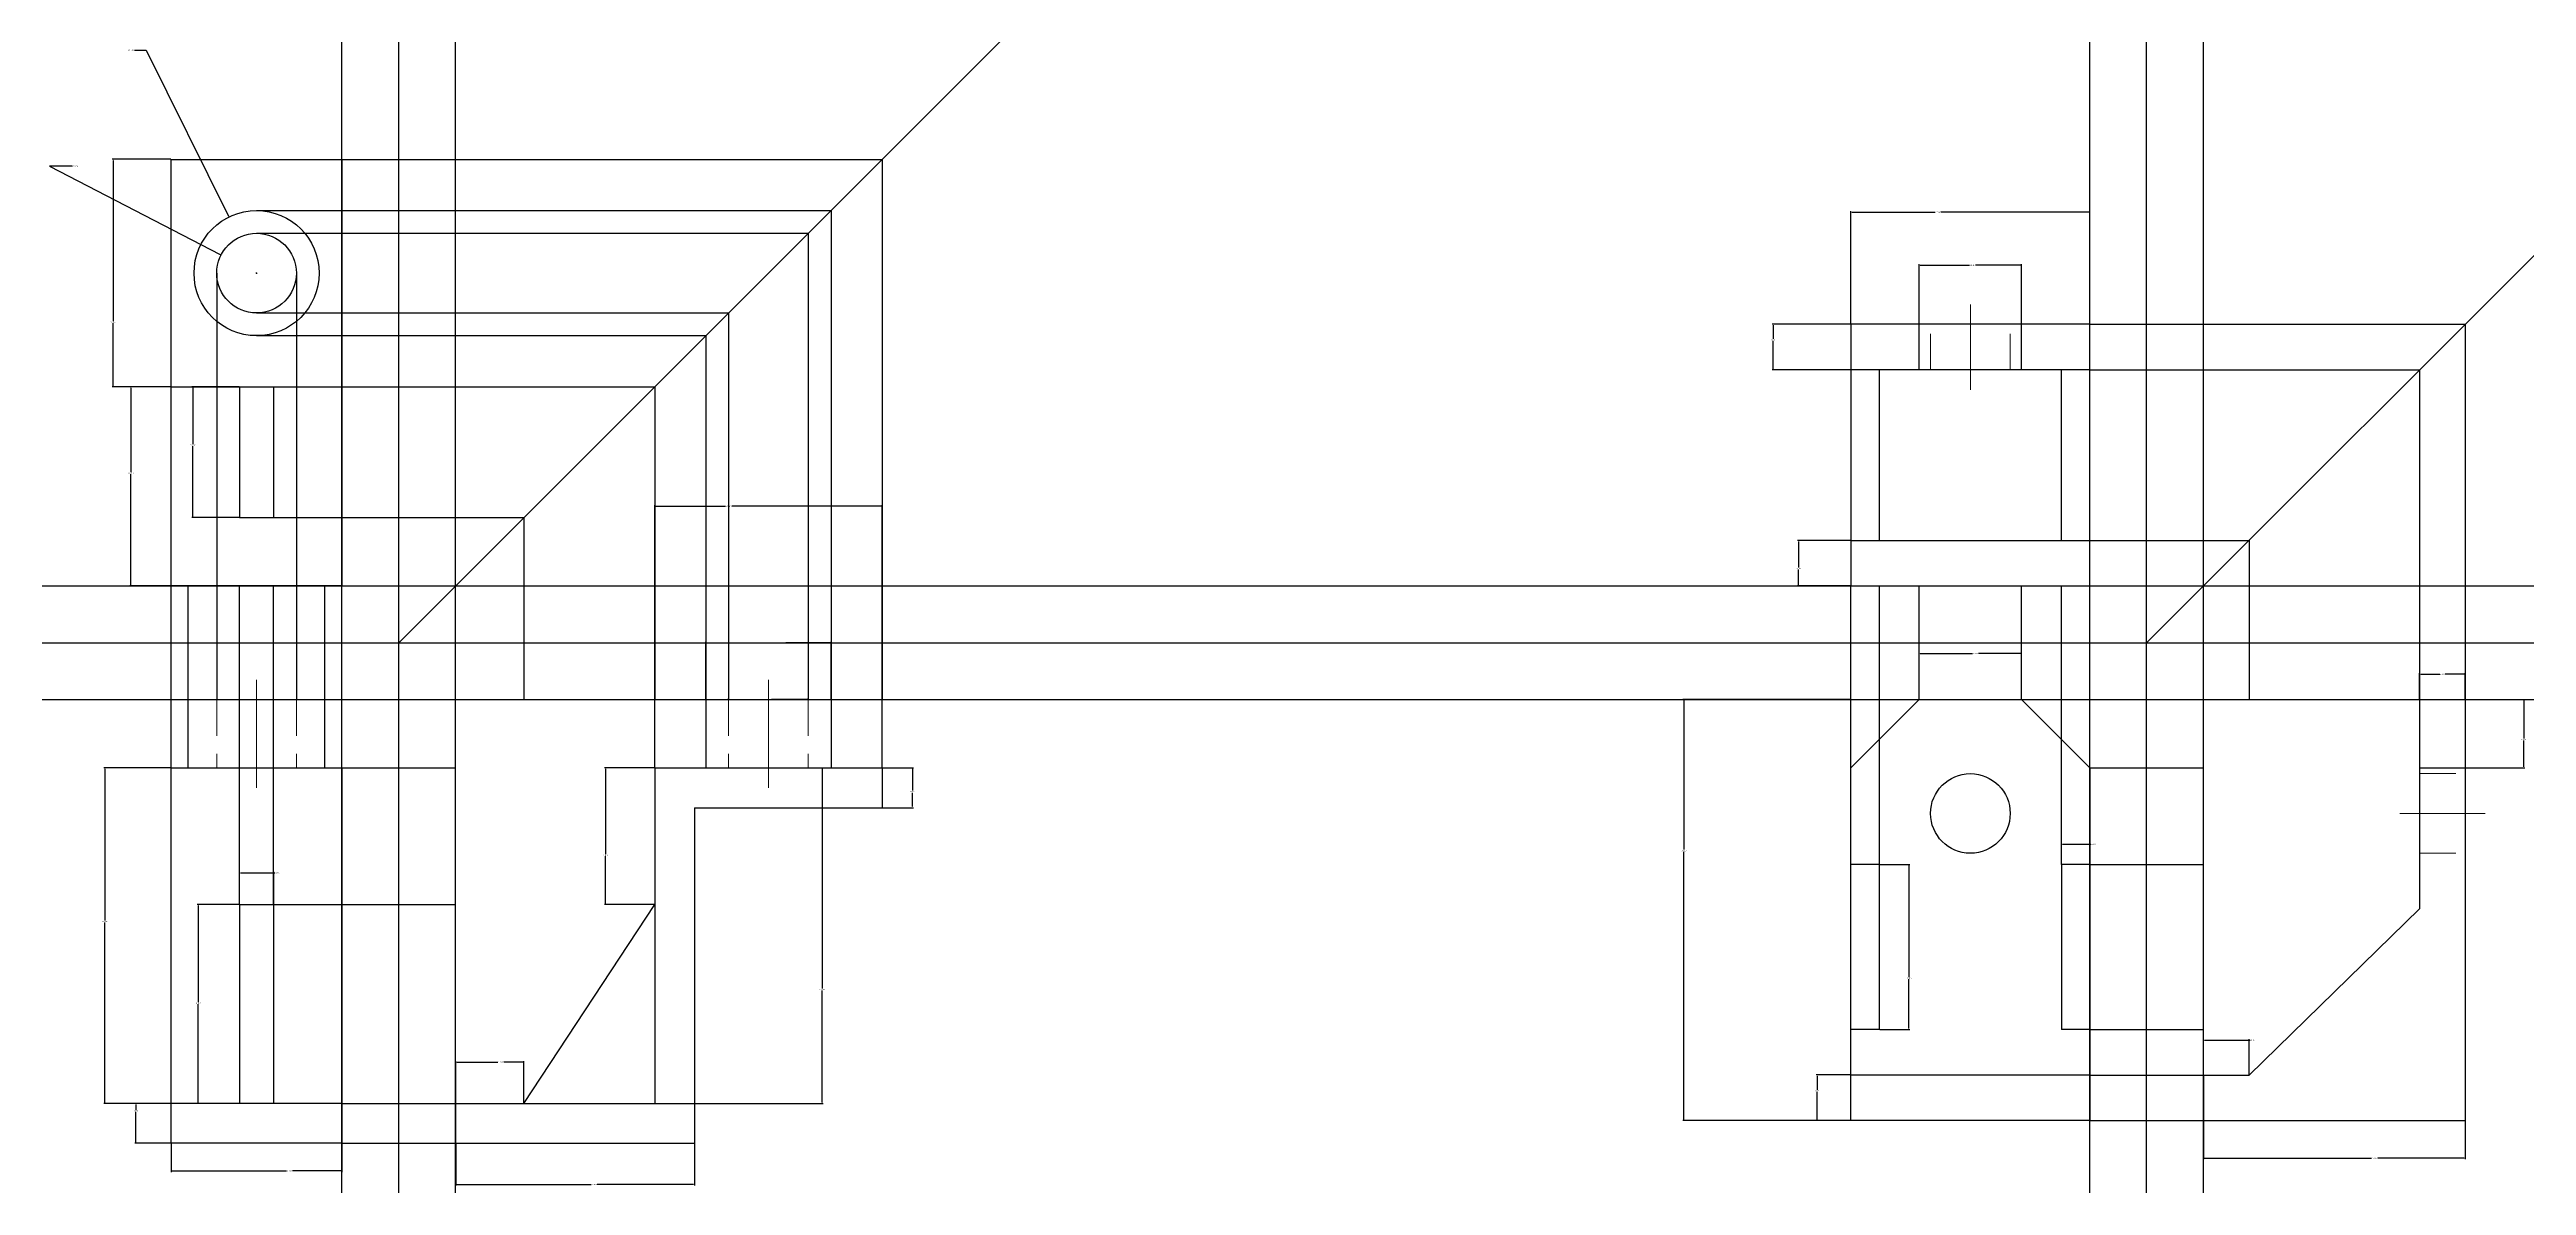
# Model space of a CAD drawing. Header units: millimetres. Extents: x 1469 to 7799, y 1414 to 1806.
# Drawn here: x 5520.9 to 5956.4, y 1514.6 to 1714.4 of the extents above; entities that cross this region are included whole.
import ezdxf

# ---------------------------------------------------------------- set-up
doc = ezdxf.new("R2010")
doc.units = ezdxf.units.MM
doc.linetypes.add('CENTER2', pattern=[28.575, 19.05, -3.175, 3.175, -3.175])
doc.linetypes.add('HIDDEN', pattern=[9.525, 6.35, -3.175])
doc.layers.add('dimension', color=210, linetype='Continuous', lineweight=15)
doc.layers.add('hidden line', color=40, linetype='HIDDEN', lineweight=20)
doc.layers.add('drawing', color=7, linetype='Continuous')
doc.layers.add('porjection line', color=130, linetype='Continuous', transparency=0.8)
doc.layers.add('ref line', color=10, linetype='Continuous', transparency=0.8)
doc.styles.get("Standard").update_dxf_attribs({"font": 'arial.ttf'})
doc.dimstyles.get("Standard").update_dxf_attribs({"dimtxt": 0.18, "dimasz": 0.18, "dimexe": 0.18, "dimexo": 0.0625, "dimgap": 0.09, "dimtad": 0, "dimtih": 1, "dimtoh": 1, "dimdec": 4, "dimzin": 0, "dimdsep": 46, "dimtxsty": 'Standard', "dimcen": 0.09, "dimadec": 0, "dimazin": 0, "dimtfac": 1, "dimtdec": 4, "dimtofl": 0, "dimtmove": 0, "dimatfit": 3, "dimfxl": 1, "dimtolj": 1, "dimtzin": 0, "dimarcsym": 0})

# ---------------------------------------------------------------- blocks, each defined once
blk = doc.blocks.new('*U202')
at = {"layer": 'hidden line', "color": 0, "linetype": 'CENTER2', "transparency": 16777216}
blk.add_line((0, 9.5), (0, -9.5), dxfattribs=at)
blk = doc.blocks.new('*U203')
at = {"layer": 'hidden line', "color": 0, "linetype": 'CENTER2', "transparency": 16777216}
blk.add_line((0, 9.5), (0, -9.5), dxfattribs=at)
blk = doc.blocks.new('*D315')
at = {"layer": 'Defpoints', "color": 0, "transparency": 16777216}
for p in [(5552.45, 1684.9), (5557.34, 1675.05)]:
    blk.add_point(p, dxfattribs=at)
at = {"layer": 'dimension', "color": 0, "lineweight": -2, "transparency": 16777216}
for p, q in [((5535.85, 1714.24), (5537.93, 1714.24)), ((5537.93, 1714.24), (5552.37, 1685.06)), ((5557.25, 1675.05), (5557.43, 1675.05)), ((5557.34, 1674.96), (5557.34, 1675.14))]:
    blk.add_line(p, q, dxfattribs=at)
at = {"layer": 'dimension', "color": 0, "transparency": 16777216}
blk.add_solid([(5552.4, 1685.08), (5552.35, 1685.05), (5552.45, 1684.9)], dxfattribs=at)
at = {"layer": 'dimension', "color": 0, "transparency": 16777216, "insert": (5535.23, 1714.24), "char_height": 0.18, "attachment_point": 5}
blk.add_mtext('\\A1;R11.0000', dxfattribs=at)
blk = doc.blocks.new('*D316')
at = {"layer": 'Defpoints', "color": 0, "transparency": 16777216}
for p in [(5551.11, 1678.25), (5557.34, 1675.05)]:
    blk.add_point(p, dxfattribs=at)
at = {"layer": 'dimension', "color": 0, "lineweight": -2, "transparency": 16777216}
for p, q in [((5524.93, 1693.82), (5520.93, 1693.82)), ((5520.93, 1693.82), (5550.95, 1678.34)), ((5557.25, 1675.05), (5557.43, 1675.05)), ((5557.34, 1674.96), (5557.34, 1675.14))]:
    blk.add_line(p, q, dxfattribs=at)
at = {"layer": 'dimension', "color": 0, "transparency": 16777216}
blk.add_solid([(5550.97, 1678.36), (5550.94, 1678.31), (5551.11, 1678.25)], dxfattribs=at)
at = {"layer": 'dimension', "color": 0, "transparency": 16777216, "insert": (5525.48, 1693.82), "char_height": 0.18, "attachment_point": 5}
blk.add_mtext('\\A1;R7.0000', dxfattribs=at)
blk = doc.blocks.new('*D317')
at = {"layer": 'Defpoints', "color": 0, "transparency": 16777216}
for p in [(5667.34, 1634.05), (5627.34, 1588.05), (5667.34, 1588.05)]:
    blk.add_point(p, dxfattribs=at)
at = {"layer": 'dimension', "color": 0, "lineweight": -2, "transparency": 16777216}
for p, q in [((5627.34, 1588.11), (5627.34, 1634.23)), ((5627.52, 1634.05), (5639.8, 1634.05)), ((5667.16, 1634.05), (5640.87, 1634.05)), ((5667.34, 1588.11), (5667.34, 1634.23))]:
    blk.add_line(p, q, dxfattribs=at)
at = {"layer": 'dimension', "color": 0, "transparency": 16777216}
for points in [[(5627.52, 1634.08), (5627.52, 1634.02), (5627.34, 1634.05)], [(5667.16, 1634.08), (5667.16, 1634.02), (5667.34, 1634.05)]]:
    blk.add_solid(points, dxfattribs=at)
at = {"layer": 'dimension', "color": 0, "transparency": 16777216, "insert": (5640.34, 1634.05), "char_height": 0.18, "attachment_point": 5}
blk.add_mtext('\\A1;40.0000', dxfattribs=at)
blk = doc.blocks.new('*D318')
at = {"layer": 'Defpoints', "color": 0, "transparency": 16777216}
for p in [(5658.34, 1610.05), (5636.34, 1600.05), (5658.34, 1600.05)]:
    blk.add_point(p, dxfattribs=at)
at = {"layer": 'dimension', "color": 0, "lineweight": -2, "transparency": 16777216}
for p, q in [((5636.34, 1600.11), (5636.34, 1610.23)), ((5636.52, 1610.05), (5649.33, 1610.05)), ((5658.16, 1610.05), (5650.4, 1610.05)), ((5658.34, 1600.11), (5658.34, 1610.23))]:
    blk.add_line(p, q, dxfattribs=at)
at = {"layer": 'dimension', "color": 0, "transparency": 16777216}
for points in [[(5636.52, 1610.08), (5636.52, 1610.02), (5636.34, 1610.05)], [(5658.16, 1610.08), (5658.16, 1610.02), (5658.34, 1610.05)]]:
    blk.add_solid(points, dxfattribs=at)
at = {"layer": 'dimension', "color": 0, "transparency": 16777216, "insert": (5649.86, 1610.05), "char_height": 0.18, "attachment_point": 5}
blk.add_mtext('\\A1;22.0000', dxfattribs=at)
blk = doc.blocks.new('*D319')
at = {"layer": 'Defpoints', "color": 0, "transparency": 16777216}
for p in [(5640.34, 1600.05), (5654.34, 1600.05), (5654.34, 1600.05)]:
    blk.add_point(p, dxfattribs=at)
at = {"layer": 'dimension', "color": 0, "lineweight": -2, "transparency": 16777216}
for p, q in [((5640.34, 1600.11), (5640.34, 1600.23)), ((5640.52, 1600.05), (5646.81, 1600.05)), ((5654.16, 1600.05), (5647.86, 1600.05)), ((5654.34, 1600.11), (5654.34, 1600.23))]:
    blk.add_line(p, q, dxfattribs=at)
at = {"layer": 'dimension', "color": 0, "transparency": 16777216}
for points in [[(5640.52, 1600.08), (5640.52, 1600.02), (5640.34, 1600.05)], [(5654.16, 1600.08), (5654.16, 1600.02), (5654.34, 1600.05)]]:
    blk.add_solid(points, dxfattribs=at)
at = {"layer": 'dimension', "color": 0, "transparency": 16777216, "insert": (5647.34, 1600.05), "char_height": 0.18, "attachment_point": 5}
blk.add_mtext('\\A1;14.0000', dxfattribs=at)
blk = doc.blocks.new('*D320')
at = {"layer": 'Defpoints', "color": 0, "transparency": 16777216}
for p in [(5667.34, 1588.05), (5667.34, 1581.05), (5672.64, 1581.05)]:
    blk.add_point(p, dxfattribs=at)
at = {"layer": 'dimension', "color": 0, "lineweight": -2, "transparency": 16777216}
for p, q in [((5667.4, 1588.05), (5672.82, 1588.05)), ((5672.64, 1587.87), (5672.64, 1584.05)), ((5667.4, 1581.05), (5672.82, 1581.05)), ((5672.64, 1581.23), (5672.64, 1583.69))]:
    blk.add_line(p, q, dxfattribs=at)
at = {"layer": 'dimension', "color": 0, "transparency": 16777216}
for points in [[(5672.61, 1587.87), (5672.67, 1587.87), (5672.64, 1588.05)], [(5672.61, 1581.23), (5672.67, 1581.23), (5672.64, 1581.05)]]:
    blk.add_solid(points, dxfattribs=at)
at = {"layer": 'dimension', "color": 0, "transparency": 16777216, "insert": (5672.64, 1583.87), "char_height": 0.18, "attachment_point": 5}
blk.add_mtext('\\A1;7.0000', dxfattribs=at)
blk = doc.blocks.new('*D321')
at = {"layer": 'Defpoints', "color": 0, "transparency": 16777216}
for p in [(5627.34, 1588.05), (5627.34, 1529.05), (5656.79, 1529.05)]:
    blk.add_point(p, dxfattribs=at)
at = {"layer": 'dimension', "color": 0, "lineweight": -2, "transparency": 16777216}
for p, q in [((5627.4, 1588.05), (5656.97, 1588.05)), ((5656.79, 1587.87), (5656.79, 1549.27)), ((5656.79, 1529.23), (5656.79, 1548.91)), ((5627.4, 1529.05), (5656.97, 1529.05))]:
    blk.add_line(p, q, dxfattribs=at)
at = {"layer": 'dimension', "color": 0, "transparency": 16777216}
for points in [[(5656.76, 1587.87), (5656.82, 1587.87), (5656.79, 1588.05)], [(5656.76, 1529.23), (5656.82, 1529.23), (5656.79, 1529.05)]]:
    blk.add_solid(points, dxfattribs=at)
at = {"layer": 'dimension', "color": 0, "transparency": 16777216, "insert": (5656.79, 1549.09), "char_height": 0.18, "attachment_point": 5}
blk.add_mtext('\\A1;59.0000', dxfattribs=at)
blk = doc.blocks.new('*D322')
at = {"layer": 'Defpoints', "color": 0, "transparency": 16777216}
for p in [(5604.34, 1536.29), (5592.34, 1529.05), (5604.34, 1529.05)]:
    blk.add_point(p, dxfattribs=at)
at = {"layer": 'dimension', "color": 0, "lineweight": -2, "transparency": 16777216}
for p, q in [((5592.34, 1529.11), (5592.34, 1536.47)), ((5592.52, 1536.29), (5599.75, 1536.29)), ((5604.16, 1536.29), (5600.8, 1536.29)), ((5604.34, 1529.11), (5604.34, 1536.47))]:
    blk.add_line(p, q, dxfattribs=at)
at = {"layer": 'dimension', "color": 0, "transparency": 16777216}
for points in [[(5592.52, 1536.32), (5592.52, 1536.26), (5592.34, 1536.29)], [(5604.16, 1536.32), (5604.16, 1536.26), (5604.34, 1536.29)]]:
    blk.add_solid(points, dxfattribs=at)
at = {"layer": 'dimension', "color": 0, "transparency": 16777216, "insert": (5600.28, 1536.29), "char_height": 0.18, "attachment_point": 5}
blk.add_mtext('\\A1;12.0000', dxfattribs=at)
blk = doc.blocks.new('*D323')
at = {"layer": 'Defpoints', "color": 0, "transparency": 16777216}
for p in [(5627.34, 1588.05), (5618.68, 1564.05), (5627.34, 1564.05)]:
    blk.add_point(p, dxfattribs=at)
at = {"layer": 'dimension', "color": 0, "lineweight": -2, "transparency": 16777216}
for p, q in [((5627.27, 1588.05), (5618.5, 1588.05)), ((5618.68, 1587.87), (5618.68, 1572.89)), ((5618.68, 1564.23), (5618.68, 1572.53)), ((5627.27, 1564.05), (5618.5, 1564.05))]:
    blk.add_line(p, q, dxfattribs=at)
at = {"layer": 'dimension', "color": 0, "transparency": 16777216}
for points in [[(5618.65, 1587.87), (5618.71, 1587.87), (5618.68, 1588.05)], [(5618.65, 1564.23), (5618.71, 1564.23), (5618.68, 1564.05)]]:
    blk.add_solid(points, dxfattribs=at)
at = {"layer": 'dimension', "color": 0, "transparency": 16777216, "insert": (5618.68, 1572.71), "char_height": 0.18, "attachment_point": 5}
blk.add_mtext('\\A1;24.0000', dxfattribs=at)
blk = doc.blocks.new('*D324')
at = {"layer": 'Defpoints', "color": 0, "transparency": 16777216}
for p in [(5592.34, 1522.05), (5634.34, 1522.05), (5634.34, 1514.81)]:
    blk.add_point(p, dxfattribs=at)
at = {"layer": 'dimension', "color": 0, "lineweight": -2, "transparency": 16777216}
for p, q in [((5592.34, 1521.98), (5592.34, 1514.63)), ((5634.34, 1521.98), (5634.34, 1514.63)), ((5592.52, 1514.81), (5616.14, 1514.81)), ((5634.16, 1514.81), (5617.22, 1514.81))]:
    blk.add_line(p, q, dxfattribs=at)
at = {"layer": 'dimension', "color": 0, "transparency": 16777216}
for points in [[(5592.52, 1514.84), (5592.52, 1514.78), (5592.34, 1514.81)], [(5634.16, 1514.84), (5634.16, 1514.78), (5634.34, 1514.81)]]:
    blk.add_solid(points, dxfattribs=at)
at = {"layer": 'dimension', "color": 0, "transparency": 16777216, "insert": (5616.68, 1514.81), "char_height": 0.18, "attachment_point": 5}
blk.add_mtext('\\A1;42.0000', dxfattribs=at)
blk = doc.blocks.new('*D325')
at = {"layer": 'Defpoints', "color": 0, "transparency": 16777216}
for p in [(5542.34, 1522.05), (5572.34, 1522.05), (5572.34, 1517.17)]:
    blk.add_point(p, dxfattribs=at)
at = {"layer": 'dimension', "color": 0, "lineweight": -2, "transparency": 16777216}
for p, q in [((5542.34, 1521.98), (5542.34, 1516.99)), ((5572.34, 1521.98), (5572.34, 1516.99)), ((5542.52, 1517.17), (5562.57, 1517.17)), ((5572.16, 1517.17), (5563.63, 1517.17))]:
    blk.add_line(p, q, dxfattribs=at)
at = {"layer": 'dimension', "color": 0, "transparency": 16777216}
for points in [[(5542.52, 1517.2), (5542.52, 1517.14), (5542.34, 1517.17)], [(5572.16, 1517.2), (5572.16, 1517.14), (5572.34, 1517.17)]]:
    blk.add_solid(points, dxfattribs=at)
at = {"layer": 'dimension', "color": 0, "transparency": 16777216, "insert": (5563.1, 1517.17), "char_height": 0.18, "attachment_point": 5}
blk.add_mtext('\\A1;30.0000', dxfattribs=at)
blk = doc.blocks.new('*D326')
at = {"layer": 'Defpoints', "color": 0, "transparency": 16777216}
for p in [(5542.34, 1529.05), (5536.13, 1522.05), (5542.34, 1522.05)]:
    blk.add_point(p, dxfattribs=at)
at = {"layer": 'dimension', "color": 0, "lineweight": -2, "transparency": 16777216}
for p, q in [((5542.27, 1529.05), (5535.95, 1529.05)), ((5536.13, 1528.87), (5536.13, 1527.92)), ((5536.13, 1522.23), (5536.13, 1527.55)), ((5542.27, 1522.05), (5535.95, 1522.05))]:
    blk.add_line(p, q, dxfattribs=at)
at = {"layer": 'dimension', "color": 0, "transparency": 16777216}
for points in [[(5536.1, 1528.87), (5536.16, 1528.87), (5536.13, 1529.05)], [(5536.1, 1522.23), (5536.16, 1522.23), (5536.13, 1522.05)]]:
    blk.add_solid(points, dxfattribs=at)
at = {"layer": 'dimension', "color": 0, "transparency": 16777216, "insert": (5536.13, 1527.73), "char_height": 0.18, "attachment_point": 5}
blk.add_mtext('\\A1;7.0000', dxfattribs=at)
blk = doc.blocks.new('*D327')
at = {"layer": 'Defpoints', "color": 0, "transparency": 16777216}
for p in [(5542.34, 1588.05), (5530.66, 1529.05), (5542.34, 1529.05)]:
    blk.add_point(p, dxfattribs=at)
at = {"layer": 'dimension', "color": 0, "lineweight": -2, "transparency": 16777216}
for p, q in [((5542.27, 1588.05), (5530.48, 1588.05)), ((5530.66, 1587.87), (5530.66, 1561.24)), ((5530.66, 1529.23), (5530.66, 1560.88)), ((5542.27, 1529.05), (5530.48, 1529.05))]:
    blk.add_line(p, q, dxfattribs=at)
at = {"layer": 'dimension', "color": 0, "transparency": 16777216}
for points in [[(5530.63, 1587.87), (5530.69, 1587.87), (5530.66, 1588.05)], [(5530.63, 1529.23), (5530.69, 1529.23), (5530.66, 1529.05)]]:
    blk.add_solid(points, dxfattribs=at)
at = {"layer": 'dimension', "color": 0, "transparency": 16777216, "insert": (5530.66, 1561.06), "char_height": 0.18, "attachment_point": 5}
blk.add_mtext('\\A1;59.0000', dxfattribs=at)
blk = doc.blocks.new('*D328')
at = {"layer": 'Defpoints', "color": 0, "transparency": 16777216}
for p in [(5560.34, 1569.62), (5554.34, 1564.05), (5560.34, 1564.05)]:
    blk.add_point(p, dxfattribs=at)
at = {"layer": 'dimension', "color": 0, "lineweight": -2, "transparency": 16777216}
for p, q in [((5554.34, 1564.11), (5554.34, 1569.8)), ((5554.52, 1569.62), (5560.16, 1569.62)), ((5560.34, 1564.11), (5560.34, 1569.8)), ((5560.34, 1569.62), (5560.52, 1569.62))]:
    blk.add_line(p, q, dxfattribs=at)
at = {"layer": 'dimension', "color": 0, "transparency": 16777216}
for points in [[(5554.52, 1569.65), (5554.52, 1569.59), (5554.34, 1569.62)], [(5560.16, 1569.65), (5560.16, 1569.59), (5560.34, 1569.62)]]:
    blk.add_solid(points, dxfattribs=at)
at = {"layer": 'dimension', "color": 0, "transparency": 16777216, "insert": (5560.98, 1569.62), "char_height": 0.18, "attachment_point": 5}
blk.add_mtext('\\A1;6.0000', dxfattribs=at)
blk = doc.blocks.new('*D329')
at = {"layer": 'Defpoints', "color": 0, "transparency": 16777216}
for p in [(5554.34, 1564.05), (5547.06, 1529.05), (5554.34, 1529.05)]:
    blk.add_point(p, dxfattribs=at)
at = {"layer": 'dimension', "color": 0, "lineweight": -2, "transparency": 16777216}
for p, q in [((5554.27, 1564.05), (5546.88, 1564.05)), ((5547.06, 1563.87), (5547.06, 1546.85)), ((5547.06, 1529.23), (5547.06, 1546.49)), ((5554.27, 1529.05), (5546.88, 1529.05))]:
    blk.add_line(p, q, dxfattribs=at)
at = {"layer": 'dimension', "color": 0, "transparency": 16777216}
for points in [[(5547.03, 1563.87), (5547.09, 1563.87), (5547.06, 1564.05)], [(5547.03, 1529.23), (5547.09, 1529.23), (5547.06, 1529.05)]]:
    blk.add_solid(points, dxfattribs=at)
at = {"layer": 'dimension', "color": 0, "transparency": 16777216, "insert": (5547.06, 1546.67), "char_height": 0.18, "attachment_point": 5}
blk.add_mtext('\\A1;35.0000', dxfattribs=at)
blk = doc.blocks.new('*D330')
at = {"layer": 'Defpoints', "color": 0, "transparency": 16777216}
for p in [(5542.34, 1695.05), (5532.11, 1655.05), (5542.34, 1655.05)]:
    blk.add_point(p, dxfattribs=at)
at = {"layer": 'dimension', "color": 0, "lineweight": -2, "transparency": 16777216}
for p, q in [((5542.27, 1695.05), (5531.93, 1695.05)), ((5532.11, 1694.87), (5532.11, 1666.62)), ((5532.11, 1655.23), (5532.11, 1666.26)), ((5542.27, 1655.05), (5531.93, 1655.05))]:
    blk.add_line(p, q, dxfattribs=at)
at = {"layer": 'dimension', "color": 0, "transparency": 16777216}
for points in [[(5532.08, 1694.87), (5532.14, 1694.87), (5532.11, 1695.05)], [(5532.08, 1655.23), (5532.14, 1655.23), (5532.11, 1655.05)]]:
    blk.add_solid(points, dxfattribs=at)
at = {"layer": 'dimension', "color": 0, "transparency": 16777216, "insert": (5532.11, 1666.44), "char_height": 0.18, "attachment_point": 5}
blk.add_mtext('\\A1;40.0000', dxfattribs=at)
blk = doc.blocks.new('*D331')
at = {"layer": 'Defpoints', "color": 0, "transparency": 16777216}
for p in [(5542.34, 1655.05), (5535.21, 1620.05), (5542.34, 1620.05)]:
    blk.add_point(p, dxfattribs=at)
at = {"layer": 'dimension', "color": 0, "lineweight": -2, "transparency": 16777216}
for p, q in [((5542.27, 1655.05), (5535.03, 1655.05)), ((5535.21, 1654.87), (5535.21, 1640.04)), ((5535.21, 1620.23), (5535.21, 1639.67)), ((5542.27, 1620.05), (5535.03, 1620.05))]:
    blk.add_line(p, q, dxfattribs=at)
at = {"layer": 'dimension', "color": 0, "transparency": 16777216}
for points in [[(5535.18, 1654.87), (5535.24, 1654.87), (5535.21, 1655.05)], [(5535.18, 1620.23), (5535.24, 1620.23), (5535.21, 1620.05)]]:
    blk.add_solid(points, dxfattribs=at)
at = {"layer": 'dimension', "color": 0, "transparency": 16777216, "insert": (5535.21, 1639.86), "char_height": 0.18, "attachment_point": 5}
blk.add_mtext('\\A1;35.0000', dxfattribs=at)
blk = doc.blocks.new('*D332')
at = {"layer": 'Defpoints', "color": 0, "transparency": 16777216}
for p in [(5546.14, 1655.05), (5554.34, 1655.05), (5554.34, 1632.05)]:
    blk.add_point(p, dxfattribs=at)
at = {"layer": 'dimension', "color": 0, "lineweight": -2, "transparency": 16777216}
for p, q in [((5554.27, 1655.05), (5545.96, 1655.05)), ((5546.14, 1654.87), (5546.14, 1644.95)), ((5546.14, 1632.23), (5546.14, 1644.59)), ((5554.27, 1632.05), (5545.96, 1632.05))]:
    blk.add_line(p, q, dxfattribs=at)
at = {"layer": 'dimension', "color": 0, "transparency": 16777216}
for points in [[(5546.11, 1654.87), (5546.17, 1654.87), (5546.14, 1655.05)], [(5546.11, 1632.23), (5546.17, 1632.23), (5546.14, 1632.05)]]:
    blk.add_solid(points, dxfattribs=at)
at = {"layer": 'dimension', "color": 0, "transparency": 16777216, "insert": (5546.14, 1644.77), "char_height": 0.18, "attachment_point": 5}
blk.add_mtext('\\A1;23.0000', dxfattribs=at)
blk = doc.blocks.new('*U200')
at = {"layer": 'hidden line', "color": 0, "linetype": 'CENTER2', "transparency": 16777216}
blk.add_line((0, -7.5), (0, 7.5), dxfattribs=at)
blk = doc.blocks.new('*U201')
at = {"layer": 'hidden line', "color": 0, "linetype": 'CENTER2', "transparency": 16777216}
blk.add_line((-7.5, 0), (7.5, 0), dxfattribs=at)
blk = doc.blocks.new('*D333')
at = {"layer": 'Defpoints', "color": 0, "transparency": 16777216}
for p in [(5808.27, 1600.05), (5837.66, 1600.05), (5837.66, 1526.05)]:
    blk.add_point(p, dxfattribs=at)
at = {"layer": 'dimension', "color": 0, "lineweight": -2, "transparency": 16777216}
for p, q in [((5837.6, 1600.05), (5808.09, 1600.05)), ((5808.27, 1599.87), (5808.27, 1573.67)), ((5808.27, 1526.23), (5808.27, 1573.3)), ((5837.6, 1526.05), (5808.09, 1526.05))]:
    blk.add_line(p, q, dxfattribs=at)
at = {"layer": 'dimension', "color": 0, "transparency": 16777216}
for points in [[(5808.24, 1599.87), (5808.3, 1599.87), (5808.27, 1600.05)], [(5808.24, 1526.23), (5808.3, 1526.23), (5808.27, 1526.05)]]:
    blk.add_solid(points, dxfattribs=at)
at = {"layer": 'dimension', "color": 0, "transparency": 16777216, "insert": (5808.27, 1573.48), "char_height": 0.18, "attachment_point": 5}
blk.add_mtext('\\A1;74.0000', dxfattribs=at)
blk = doc.blocks.new('*D334')
at = {"layer": 'Defpoints', "color": 0, "transparency": 16777216}
for p in [(5945.66, 1604.54), (5937.66, 1600.05), (5945.66, 1600.05)]:
    blk.add_point(p, dxfattribs=at)
at = {"layer": 'dimension', "color": 0, "lineweight": -2, "transparency": 16777216}
for p, q in [((5937.66, 1600.11), (5937.66, 1604.72)), ((5937.84, 1604.54), (5941.2, 1604.54)), ((5945.48, 1604.54), (5942.13, 1604.54)), ((5945.66, 1600.11), (5945.66, 1604.72))]:
    blk.add_line(p, q, dxfattribs=at)
at = {"layer": 'dimension', "color": 0, "transparency": 16777216}
for points in [[(5937.84, 1604.57), (5937.84, 1604.51), (5937.66, 1604.54)], [(5945.48, 1604.57), (5945.48, 1604.51), (5945.66, 1604.54)]]:
    blk.add_solid(points, dxfattribs=at)
at = {"layer": 'dimension', "color": 0, "transparency": 16777216, "insert": (5941.67, 1604.54), "char_height": 0.18, "attachment_point": 5}
blk.add_mtext('\\A1;8.0000', dxfattribs=at)
blk = doc.blocks.new('*D335')
at = {"layer": 'Defpoints', "color": 0, "transparency": 16777216}
for p in [(5945.66, 1600.05), (5945.66, 1588.05), (5956, 1588.05)]:
    blk.add_point(p, dxfattribs=at)
at = {"layer": 'dimension', "color": 0, "lineweight": -2, "transparency": 16777216}
for p, q in [((5945.72, 1600.05), (5956.18, 1600.05)), ((5956, 1599.87), (5956, 1593.23)), ((5956, 1588.23), (5956, 1592.86)), ((5945.72, 1588.05), (5956.18, 1588.05))]:
    blk.add_line(p, q, dxfattribs=at)
at = {"layer": 'dimension', "color": 0, "transparency": 16777216}
for points in [[(5955.97, 1599.87), (5956.03, 1599.87), (5956, 1600.05)], [(5955.97, 1588.23), (5956.03, 1588.23), (5956, 1588.05)]]:
    blk.add_solid(points, dxfattribs=at)
at = {"layer": 'dimension', "color": 0, "transparency": 16777216, "insert": (5956, 1593.04), "char_height": 0.18, "attachment_point": 5}
blk.add_mtext('\\A1;12.0000', dxfattribs=at)
blk = doc.blocks.new('*D336')
at = {"layer": 'Defpoints', "color": 0, "transparency": 16777216}
for p in [(5899.66, 1526.05), (5945.66, 1526.05), (5945.66, 1519.44)]:
    blk.add_point(p, dxfattribs=at)
at = {"layer": 'dimension', "color": 0, "lineweight": -2, "transparency": 16777216}
for p, q in [((5899.66, 1525.98), (5899.66, 1519.26)), ((5945.66, 1525.98), (5945.66, 1519.26)), ((5899.84, 1519.44), (5929.22, 1519.44)), ((5945.48, 1519.44), (5930.3, 1519.44))]:
    blk.add_line(p, q, dxfattribs=at)
at = {"layer": 'dimension', "color": 0, "transparency": 16777216}
for points in [[(5899.84, 1519.47), (5899.84, 1519.41), (5899.66, 1519.44)], [(5945.48, 1519.47), (5945.48, 1519.41), (5945.66, 1519.44)]]:
    blk.add_solid(points, dxfattribs=at)
at = {"layer": 'dimension', "color": 0, "transparency": 16777216, "insert": (5929.76, 1519.44), "char_height": 0.18, "attachment_point": 5}
blk.add_mtext('\\A1;46.0000', dxfattribs=at)
blk = doc.blocks.new('*D337')
at = {"layer": 'Defpoints', "color": 0, "transparency": 16777216}
for p in [(5907.66, 1540.17), (5899.66, 1534.05), (5907.66, 1534.05)]:
    blk.add_point(p, dxfattribs=at)
at = {"layer": 'dimension', "color": 0, "lineweight": -2, "transparency": 16777216}
for p, q in [((5899.66, 1534.11), (5899.66, 1540.35)), ((5899.84, 1540.17), (5907.48, 1540.17)), ((5907.66, 1534.11), (5907.66, 1540.35)), ((5907.66, 1540.17), (5907.84, 1540.17))]:
    blk.add_line(p, q, dxfattribs=at)
at = {"layer": 'dimension', "color": 0, "transparency": 16777216}
for points in [[(5899.84, 1540.2), (5899.84, 1540.14), (5899.66, 1540.17)], [(5907.48, 1540.2), (5907.48, 1540.14), (5907.66, 1540.17)]]:
    blk.add_solid(points, dxfattribs=at)
at = {"layer": 'dimension', "color": 0, "transparency": 16777216, "insert": (5908.3, 1540.17), "char_height": 0.18, "attachment_point": 5}
blk.add_mtext('\\A1;8.0000', dxfattribs=at)
blk = doc.blocks.new('*D338')
at = {"layer": 'Defpoints', "color": 0, "transparency": 16777216}
for p in [(5879.66, 1574.65), (5874.66, 1571.05), (5879.66, 1571.05)]:
    blk.add_point(p, dxfattribs=at)
at = {"layer": 'dimension', "color": 0, "lineweight": -2, "transparency": 16777216}
for p, q in [((5874.66, 1571.11), (5874.66, 1574.83)), ((5874.84, 1574.65), (5879.48, 1574.65)), ((5879.66, 1571.11), (5879.66, 1574.83)), ((5879.66, 1574.65), (5879.84, 1574.65))]:
    blk.add_line(p, q, dxfattribs=at)
at = {"layer": 'dimension', "color": 0, "transparency": 16777216}
for points in [[(5874.84, 1574.68), (5874.84, 1574.62), (5874.66, 1574.65)], [(5879.48, 1574.68), (5879.48, 1574.62), (5879.66, 1574.65)]]:
    blk.add_solid(points, dxfattribs=at)
at = {"layer": 'dimension', "color": 0, "transparency": 16777216, "insert": (5880.3, 1574.65), "char_height": 0.18, "attachment_point": 5}
blk.add_mtext('\\A1;5.0000', dxfattribs=at)
blk = doc.blocks.new('*D339')
at = {"layer": 'Defpoints', "color": 0, "transparency": 16777216}
for p in [(5842.66, 1571.05), (5842.66, 1542.05), (5847.82, 1542.05)]:
    blk.add_point(p, dxfattribs=at)
at = {"layer": 'dimension', "color": 0, "lineweight": -2, "transparency": 16777216}
for p, q in [((5842.72, 1571.05), (5848, 1571.05)), ((5847.82, 1570.87), (5847.82, 1551.24)), ((5847.82, 1542.23), (5847.82, 1550.88)), ((5842.72, 1542.05), (5848, 1542.05))]:
    blk.add_line(p, q, dxfattribs=at)
at = {"layer": 'dimension', "color": 0, "transparency": 16777216}
for points in [[(5847.79, 1570.87), (5847.85, 1570.87), (5847.82, 1571.05)], [(5847.79, 1542.23), (5847.85, 1542.23), (5847.82, 1542.05)]]:
    blk.add_solid(points, dxfattribs=at)
at = {"layer": 'dimension', "color": 0, "transparency": 16777216, "insert": (5847.82, 1551.06), "char_height": 0.18, "attachment_point": 5}
blk.add_mtext('\\A1;29.0000', dxfattribs=at)
blk = doc.blocks.new('*D340')
at = {"layer": 'Defpoints', "color": 0, "transparency": 16777216}
for p in [(5867.66, 1608.16), (5849.66, 1600.05), (5867.66, 1600.05)]:
    blk.add_point(p, dxfattribs=at)
at = {"layer": 'dimension', "color": 0, "lineweight": -2, "transparency": 16777216}
for p, q in [((5849.66, 1600.11), (5849.66, 1608.34)), ((5849.84, 1608.16), (5859.03, 1608.16)), ((5867.48, 1608.16), (5860.08, 1608.16)), ((5867.66, 1600.11), (5867.66, 1608.34))]:
    blk.add_line(p, q, dxfattribs=at)
at = {"layer": 'dimension', "color": 0, "transparency": 16777216}
for points in [[(5849.84, 1608.19), (5849.84, 1608.13), (5849.66, 1608.16)], [(5867.48, 1608.19), (5867.48, 1608.13), (5867.66, 1608.16)]]:
    blk.add_solid(points, dxfattribs=at)
at = {"layer": 'dimension', "color": 0, "transparency": 16777216, "insert": (5859.55, 1608.16), "char_height": 0.18, "attachment_point": 5}
blk.add_mtext('\\A1;18.0000', dxfattribs=at)
blk = doc.blocks.new('*D341')
at = {"layer": 'Defpoints', "color": 0, "transparency": 16777216}
for p in [(5837.66, 1534.05), (5831.73, 1526.05), (5837.66, 1526.05)]:
    blk.add_point(p, dxfattribs=at)
at = {"layer": 'dimension', "color": 0, "lineweight": -2, "transparency": 16777216}
for p, q in [((5837.6, 1534.05), (5831.55, 1534.05)), ((5831.73, 1533.87), (5831.73, 1531.43)), ((5831.73, 1526.23), (5831.73, 1531.06)), ((5837.6, 1526.05), (5831.55, 1526.05))]:
    blk.add_line(p, q, dxfattribs=at)
at = {"layer": 'dimension', "color": 0, "transparency": 16777216}
for points in [[(5831.7, 1533.87), (5831.76, 1533.87), (5831.73, 1534.05)], [(5831.7, 1526.23), (5831.76, 1526.23), (5831.73, 1526.05)]]:
    blk.add_solid(points, dxfattribs=at)
at = {"layer": 'dimension', "color": 0, "transparency": 16777216, "insert": (5831.73, 1531.24), "char_height": 0.18, "attachment_point": 5}
blk.add_mtext('\\A1;8.0000', dxfattribs=at)
blk = doc.blocks.new('*D342')
at = {"layer": 'Defpoints', "color": 0, "transparency": 16777216}
for p in [(5879.66, 1685.74), (5837.66, 1666.05), (5879.66, 1666.05)]:
    blk.add_point(p, dxfattribs=at)
at = {"layer": 'dimension', "color": 0, "lineweight": -2, "transparency": 16777216}
for p, q in [((5837.66, 1666.11), (5837.66, 1685.92)), ((5837.84, 1685.74), (5852.41, 1685.74)), ((5879.48, 1685.74), (5853.48, 1685.74)), ((5879.66, 1666.11), (5879.66, 1685.92))]:
    blk.add_line(p, q, dxfattribs=at)
at = {"layer": 'dimension', "color": 0, "transparency": 16777216}
for points in [[(5837.84, 1685.77), (5837.84, 1685.71), (5837.66, 1685.74)], [(5879.48, 1685.77), (5879.48, 1685.71), (5879.66, 1685.74)]]:
    blk.add_solid(points, dxfattribs=at)
at = {"layer": 'dimension', "color": 0, "transparency": 16777216, "insert": (5852.95, 1685.74), "char_height": 0.18, "attachment_point": 5}
blk.add_mtext('\\A1;42.0000', dxfattribs=at)
blk = doc.blocks.new('*D343')
at = {"layer": 'Defpoints', "color": 0, "transparency": 16777216}
for p in [(5867.66, 1676.45), (5849.66, 1666.05), (5867.66, 1666.05)]:
    blk.add_point(p, dxfattribs=at)
at = {"layer": 'dimension', "color": 0, "lineweight": -2, "transparency": 16777216}
for p, q in [((5849.66, 1666.11), (5849.66, 1676.63)), ((5849.84, 1676.45), (5858.49, 1676.45)), ((5867.48, 1676.45), (5859.54, 1676.45)), ((5867.66, 1666.11), (5867.66, 1676.63))]:
    blk.add_line(p, q, dxfattribs=at)
at = {"layer": 'dimension', "color": 0, "transparency": 16777216}
for points in [[(5849.84, 1676.48), (5849.84, 1676.42), (5849.66, 1676.45)], [(5867.48, 1676.48), (5867.48, 1676.42), (5867.66, 1676.45)]]:
    blk.add_solid(points, dxfattribs=at)
at = {"layer": 'dimension', "color": 0, "transparency": 16777216, "insert": (5859.01, 1676.45), "char_height": 0.18, "attachment_point": 5}
blk.add_mtext('\\A1;18.0000', dxfattribs=at)
blk = doc.blocks.new('*D344')
at = {"layer": 'Defpoints', "color": 0, "transparency": 16777216}
for p in [(5837.66, 1666.05), (5824.02, 1658.05), (5837.66, 1658.05)]:
    blk.add_point(p, dxfattribs=at)
at = {"layer": 'dimension', "color": 0, "lineweight": -2, "transparency": 16777216}
for p, q in [((5837.6, 1666.05), (5823.84, 1666.05)), ((5824.02, 1665.87), (5824.02, 1663.49)), ((5824.02, 1658.23), (5824.02, 1663.13)), ((5837.6, 1658.05), (5823.84, 1658.05))]:
    blk.add_line(p, q, dxfattribs=at)
at = {"layer": 'dimension', "color": 0, "transparency": 16777216}
for points in [[(5823.99, 1665.87), (5824.05, 1665.87), (5824.02, 1666.05)], [(5823.99, 1658.23), (5824.05, 1658.23), (5824.02, 1658.05)]]:
    blk.add_solid(points, dxfattribs=at)
at = {"layer": 'dimension', "color": 0, "transparency": 16777216, "insert": (5824.02, 1663.31), "char_height": 0.18, "attachment_point": 5}
blk.add_mtext('\\A1;8.0000', dxfattribs=at)
blk = doc.blocks.new('*D345')
at = {"layer": 'Defpoints', "color": 0, "transparency": 16777216}
for p in [(5837.66, 1628.05), (5828.47, 1620.05), (5837.66, 1620.05)]:
    blk.add_point(p, dxfattribs=at)
at = {"layer": 'dimension', "color": 0, "lineweight": -2, "transparency": 16777216}
for p, q in [((5837.6, 1628.05), (5828.29, 1628.05)), ((5828.47, 1627.87), (5828.47, 1623.28)), ((5828.47, 1620.23), (5828.47, 1622.91)), ((5837.6, 1620.05), (5828.29, 1620.05))]:
    blk.add_line(p, q, dxfattribs=at)
at = {"layer": 'dimension', "color": 0, "transparency": 16777216}
for points in [[(5828.44, 1627.87), (5828.5, 1627.87), (5828.47, 1628.05)], [(5828.44, 1620.23), (5828.5, 1620.23), (5828.47, 1620.05)]]:
    blk.add_solid(points, dxfattribs=at)
at = {"layer": 'dimension', "color": 0, "transparency": 16777216, "insert": (5828.47, 1623.1), "char_height": 0.18, "attachment_point": 5}
blk.add_mtext('\\A1;8.0000', dxfattribs=at)

msp = doc.modelspace()

# ---------------------------------------------------------------- linework, layer by layer
at = {"layer": 'drawing'}
for p, q in [((5542.33522, 1620.04556), (5542.33522, 1695.04556)), ((5542.33522, 1695.04556), (5572.33522, 1695.04556)), ((5572.33522, 1695.04556), (5572.33522, 1620.04556)), ((5879.66114, 1666.04556), (5837.66114, 1666.04556)), ((5837.66114, 1666.04556), (5837.66114, 1620.04556)), ((5849.66114, 1658.04556), (5849.66114, 1666.04556)), ((5867.66114, 1658.04556), (5867.66114, 1666.04556)), ((5879.66114, 1620.04556), (5879.66114, 1666.04556)), ((5542.33522, 1655.04556), (5572.33522, 1655.04556)), ((5554.33522, 1655.04556), (5554.33522, 1632.04556)), ((5560.33522, 1655.04556), (5560.33522, 1632.04556)), ((5879.66114, 1658.04556), (5837.66114, 1658.04556)), ((5842.66114, 1628.04556), (5842.66114, 1658.04556)), ((5874.66114, 1628.04556), (5874.66114, 1658.04556)), ((5554.33522, 1632.04556), (5560.33522, 1632.04556)), ((5837.66114, 1628.04556), (5879.66114, 1628.04556)), ((5572.33522, 1620.04556), (5542.33522, 1620.04556)), ((5837.66114, 1620.04556), (5879.66114, 1620.04556)), ((5545.33522, 1588.04556), (5545.33522, 1600.04556)), ((5545.33522, 1600.04556), (5569.33522, 1600.04556)), ((5569.33522, 1588.04556), (5569.33522, 1600.04556)), ((5636.33522, 1600.04556), (5636.33522, 1588.04556)), ((5636.33522, 1600.04556), (5658.33522, 1600.04556)), ((5658.33522, 1600.04556), (5658.33522, 1588.04556)), ((5837.66114, 1588.04556), (5849.66114, 1600.04556)), ((5849.66114, 1600.04556), (5867.66114, 1600.04556)), ((5879.66114, 1588.04556), (5867.66114, 1600.04556)), ((5937.66114, 1600.04556), (5937.66114, 1563.25609)), ((5937.66114, 1600.04556), (5945.66114, 1600.04556)), ((5945.66114, 1600.04556), (5945.66114, 1526.04556)), ((5542.33522, 1588.04556), (5572.33522, 1588.04556)), ((5542.33522, 1522.04556), (5542.33522, 1588.04556)), ((5572.33522, 1588.04556), (5572.33522, 1522.04556)), ((5627.33522, 1588.04556), (5627.33522, 1529.04556)), ((5627.33522, 1588.04556), (5667.33522, 1588.04556)), ((5667.33522, 1588.04556), (5667.33522, 1581.04556)), ((5837.66114, 1526.04556), (5837.66114, 1588.04556)), ((5879.66114, 1588.04556), (5879.66114, 1526.04556)), ((5937.66114, 1588.04556), (5945.66114, 1588.04556)), ((5634.33522, 1581.04556), (5634.33522, 1522.04556)), ((5634.33522, 1581.04556), (5667.33522, 1581.04556)), ((5842.66114, 1571.04556), (5837.66114, 1571.04556)), ((5842.66114, 1542.04556), (5842.66114, 1571.04556)), ((5874.66114, 1571.04556), (5874.66114, 1542.04556)), ((5879.66114, 1571.04556), (5874.66114, 1571.04556)), ((5554.33522, 1564.04556), (5554.33522, 1529.04556)), ((5554.33522, 1564.04556), (5560.33522, 1564.04556)), ((5560.33522, 1564.04556), (5560.33522, 1529.04556)), ((5604.33522, 1529.04556), (5627.33522, 1564.04556)), ((5937.66114, 1563.25609), (5907.66114, 1534.04556)), ((5842.66114, 1542.04556), (5837.66114, 1542.04556)), ((5879.66114, 1542.04556), (5874.66114, 1542.04556)), ((5879.66114, 1534.04556), (5837.66114, 1534.04556)), ((5899.66114, 1534.04556), (5907.66114, 1534.04556)), ((5899.66114, 1534.04556), (5899.66114, 1526.04556)), ((5572.33522, 1529.04556), (5542.33522, 1529.04556)), ((5560.33522, 1529.04556), (5554.33522, 1529.04556)), ((5592.33522, 1529.04556), (5627.33522, 1529.04556)), ((5592.33522, 1529.04556), (5592.33522, 1522.04556)), ((5879.66114, 1526.04556), (5837.66114, 1526.04556)), ((5899.66114, 1526.04556), (5945.66114, 1526.04556)), ((5572.33522, 1522.04556), (5542.33522, 1522.04556)), ((5592.33522, 1522.04556), (5634.33522, 1522.04556))]:
    msp.add_line(p, q, dxfattribs=at)
for centre, radius in [((5557.33522, 1675.04556), 11), ((5557.33522, 1675.04556), 7), ((5858.66114, 1580.04556), 7)]:
    msp.add_circle(centre, radius, dxfattribs=at)
at = {"layer": 'hidden line'}
for p, q in [((5851.66114, 1658.04556), (5851.66114, 1666.04556)), ((5865.66114, 1658.04556), (5865.66114, 1666.04556)), ((5550.33522, 1600.04556), (5550.33522, 1588.04556)), ((5564.33522, 1600.04556), (5564.33522, 1588.04556)), ((5640.33522, 1600.04556), (5640.33522, 1588.04556)), ((5654.33522, 1600.04556), (5654.33522, 1588.04556)), ((5937.66114, 1587.04556), (5945.66114, 1587.04556)), ((5937.66114, 1573.04556), (5945.66114, 1573.04556))]:
    msp.add_line(p, q, dxfattribs=at)
at = {"layer": 'porjection line'}
for p, direction in [((5572.33522, 1610.04556), (0, 1)), ((5582.33522, 1610.04556), (0, 1)), ((5592.33522, 1610.04556), (0, 1)), ((5879.66114, 1610.04556), (0, 1)), ((5889.66114, 1610.04556), (0, 1)), ((5899.66114, 1610.04556), (0, 1)), ((1567.67266, 1620.04556), (1, 0)), ((1567.67266, 1610.04556), (1, 0)), ((1567.67266, 1600.04556), (1, 0))]:
    msp.add_xline(p, direction, dxfattribs=at)
for p in [(5582.33522, 1610.04556), (5889.66114, 1610.04556)]:
    msp.add_ray(p, (0.707106781, 0.707106781), dxfattribs=at)
at = {"layer": 'ref line'}
for p, q in [((5572.33522, 1695.04556), (5667.33522, 1695.04556)), ((5667.33522, 1695.04556), (5667.33522, 1600.04556)), ((5557.33522, 1686.04556), (5658.33522, 1686.04556)), ((5658.33522, 1686.04556), (5658.33522, 1600.04556)), ((5557.33522, 1682.04556), (5654.33522, 1682.04556)), ((5654.33522, 1682.04556), (5654.33522, 1600.04556)), ((5550.33522, 1675.04556), (5550.33522, 1600.04556)), ((5564.33522, 1675.04556), (5564.33522, 1600.04556)), ((5557.33522, 1668.04556), (5640.33522, 1668.04556)), ((5640.33522, 1668.04556), (5640.33522, 1600.04556)), ((5557.33522, 1664.04556), (5636.33522, 1664.04556)), ((5636.33522, 1664.04556), (5636.33522, 1600.04556)), ((5879.66114, 1666.04556), (5945.66114, 1666.04556)), ((5945.66114, 1666.04556), (5945.66114, 1600.04556)), ((5572.33522, 1655.04556), (5627.33522, 1655.04556)), ((5627.33522, 1655.04556), (5627.33522, 1600.04556)), ((5879.66114, 1658.04556), (5937.66114, 1658.04556)), ((5937.66114, 1658.04556), (5937.66114, 1600.04556)), ((5560.33522, 1632.04556), (5604.33522, 1632.04556)), ((5604.33522, 1632.04556), (5604.33522, 1600.04556)), ((5879.66114, 1628.04556), (5907.66114, 1628.04556)), ((5907.66114, 1628.04556), (5907.66114, 1600.04556)), ((5542.33522, 1588.04556), (5542.33522, 1620.04556)), ((5545.33522, 1600.04556), (5545.33522, 1620.04556)), ((5554.33522, 1564.04556), (5554.33522, 1620.04556)), ((5560.33522, 1564.04556), (5560.33522, 1620.04556)), ((5569.33522, 1600.04556), (5569.33522, 1620.04556)), ((5837.66114, 1588.04556), (5837.66114, 1620.04556)), ((5842.66114, 1571.04556), (5842.66114, 1620.04556)), ((5849.66114, 1600.04556), (5849.66114, 1620.04556)), ((5867.66114, 1600.04556), (5867.66114, 1620.04556)), ((5874.66114, 1571.04556), (5874.66114, 1620.04556)), ((5572.33522, 1588.04556), (5592.33522, 1588.04556)), ((5879.66114, 1588.04556), (5899.66114, 1588.04556)), ((5879.66114, 1571.04556), (5899.66114, 1571.04556)), ((5560.33522, 1564.04556), (5592.33522, 1564.04556)), ((5879.66114, 1542.04556), (5899.66114, 1542.04556)), ((5879.66114, 1534.04556), (5899.66114, 1534.04556)), ((5572.33522, 1529.04556), (5592.33522, 1529.04556)), ((5879.66114, 1526.04556), (5899.66114, 1526.04556)), ((5572.33522, 1522.04556), (5592.33522, 1522.04556))]:
    msp.add_line(p, q, dxfattribs=at)

# ---------------------------------------------------------------- block references
at = {"layer": 'hidden line', "linetype": 'CENTER2'}
for name, p in [('*U200', (5858.66114, 1662.04556)), ('*U203', (5557.33522, 1594.04556)), ('*U202', (5647.33522, 1594.04556)), ('*U201', (5941.66114, 1580.04556))]:
    msp.add_blockref(name, p, dxfattribs=at)

# ---------------------------------------------------------------- dimensions: what is measured, and where the dimension line sits
at = {"layer": 'dimension'}
for mpoint, picture, middle in [((5552.45395, 1684.90321), '*D315', (5535.22754, 1714.2361)), ((5551.11419, 1678.25474), '*D316', (5525.47753, 1693.82477))]:
    dim = msp.add_radius_dim(center=(5557.33522, 1675.04556), mpoint=mpoint, dimstyle='Standard', dxfattribs=at)
    dim.commit()
    dim.dimension.update_dxf_attribs({"geometry": picture, "text_midpoint": middle, "dimtype": 164})
for base, p1, p2, picture, middle in [((5532.10683, 1655.04556), (5542.33522, 1695.04556), (5542.33522, 1655.04556), '*D330', (5532.10683, 1666.44181)), ((5824.02474, 1658.04556), (5837.66114, 1666.04556), (5837.66114, 1658.04556), '*D344', (5824.02474, 1663.3118)), ((5535.20501, 1620.04556), (5542.33522, 1655.04556), (5542.33522, 1620.04556), '*D331', (5535.20501, 1639.85638)), ((5546.1391, 1655.04556), (5554.33522, 1632.04556), (5554.33522, 1655.04556), '*D332', (5546.1391, 1644.77271)), ((5828.47435, 1620.04556), (5837.66114, 1628.04556), (5837.66114, 1620.04556), '*D345', (5828.47435, 1623.09636)), ((5808.26569, 1600.04556), (5837.66114, 1526.04556), (5837.66114, 1600.04556), '*D333', (5808.26569, 1573.48456)), ((5955.9954, 1588.04556), (5945.66114, 1600.04556), (5945.66114, 1588.04556), '*D335', (5955.9954, 1593.04456)), ((5530.66157, 1529.04556), (5542.33522, 1588.04556), (5542.33522, 1529.04556), '*D327', (5530.66157, 1561.05711)), ((5618.6848, 1564.04556), (5627.33522, 1588.04556), (5627.33522, 1564.04556), '*D323', (5618.6848, 1572.71114)), ((5656.78938, 1529.04556), (5627.33522, 1588.04556), (5627.33522, 1529.04556), '*D321', (5656.78938, 1549.08734)), ((5672.64424, 1581.04556), (5667.33522, 1588.04556), (5667.33522, 1581.04556), '*D320', (5672.64424, 1583.86702)), ((5847.81635, 1542.04556), (5842.66114, 1571.04556), (5842.66114, 1542.04556), '*D339', (5847.81635, 1551.05809)), ((5547.06341, 1529.04556), (5554.33522, 1564.04556), (5554.33522, 1529.04556), '*D329', (5547.06341, 1546.67184)), ((5831.72739, 1526.04556), (5837.66114, 1534.04556), (5837.66114, 1526.04556), '*D341', (5831.72739, 1531.24467)), ((5536.12932, 1522.04556), (5542.33522, 1529.04556), (5542.33522, 1522.04556), '*D326', (5536.12932, 1527.73425))]:
    dim = msp.add_linear_dim(base=base, p1=p1, p2=p2, angle=90, dimstyle='Standard', dxfattribs=at)
    dim.commit()
    dim.dimension.update_dxf_attribs({"geometry": picture, "text_midpoint": middle, "dimtype": 160})
for base, p1, p2, picture, middle in [((5879.66114, 1685.74353), (5837.66114, 1666.04556), (5879.66114, 1666.04556), '*D342', (5852.94723, 1685.74353)), ((5867.66114, 1676.4475), (5849.66114, 1666.04556), (5867.66114, 1666.04556), '*D343', (5859.01488, 1676.4475)), ((5667.33522, 1634.04556), (5627.33522, 1588.04556), (5667.33522, 1588.04556), '*D317', (5640.33522, 1634.04556)), ((5658.33522, 1610.04556), (5636.33522, 1600.04556), (5658.33522, 1600.04556), '*D318', (5649.86441, 1610.04556)), ((5867.66114, 1608.15561), (5849.66114, 1600.04556), (5867.66114, 1600.04556), '*D340', (5859.55109, 1608.15561)), ((5945.66114, 1604.53858), (5937.66114, 1600.04556), (5945.66114, 1600.04556), '*D334', (5941.66643, 1604.53858)), ((5654.33522, 1600.04556), (5640.33522, 1600.04556), (5654.33522, 1600.04556), '*D319', (5647.33522, 1600.04556)), ((5879.66114, 1574.65107), (5874.66114, 1571.04556), (5879.66114, 1571.04556), '*D338', (5880.30446, 1574.65107)), ((5560.33522, 1569.61563), (5554.33522, 1564.04556), (5560.33522, 1564.04556), '*D328', (5560.97903, 1569.61563)), ((5907.66114, 1540.16902), (5899.66114, 1534.04556), (5907.66114, 1534.04556), '*D337', (5908.30459, 1540.16902)), ((5604.33522, 1536.29277), (5592.33522, 1529.04556), (5604.33522, 1529.04556), '*D322', (5600.27875, 1536.29277)), ((5945.66114, 1519.44252), (5899.66114, 1526.04556), (5945.66114, 1526.04556), '*D336', (5929.75925, 1519.44252)), ((5572.33522, 1517.17304), (5542.33522, 1522.04556), (5572.33522, 1522.04556), '*D325', (5563.1013, 1517.17304)), ((5634.33522, 1514.80581), (5592.33522, 1522.04556), (5634.33522, 1522.04556), '*D324', (5616.68059, 1514.80581))]:
    dim = msp.add_linear_dim(base=base, p1=p1, p2=p2, dimstyle='Standard', dxfattribs=at)
    dim.commit()
    dim.dimension.update_dxf_attribs({"geometry": picture, "text_midpoint": middle, "dimtype": 160})

doc.saveas('drawing.dxf')
